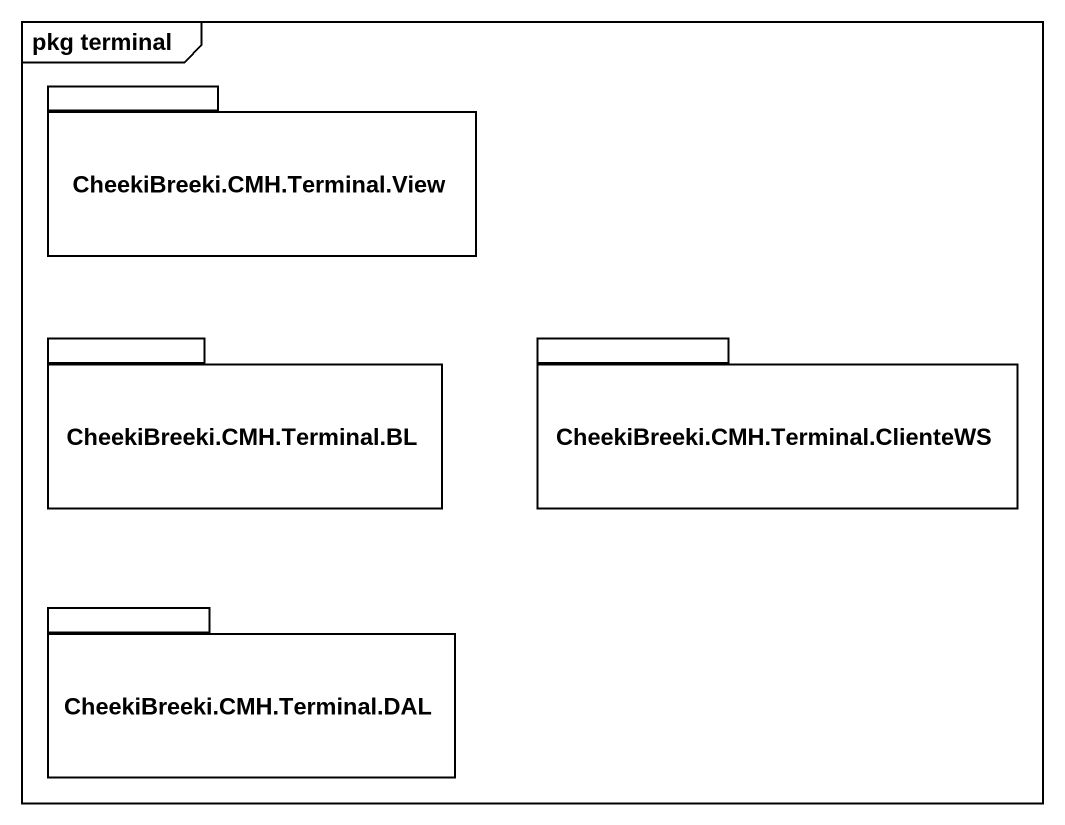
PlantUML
@startuml
mainframe pkg terminal
package "CheekiBreeki.CMH.Terminal.View" as CheekiBreeki_CMH_Terminal {
}
package "CheekiBreeki.CMH.Terminal.BL" as CheekiBreeki_CMH_Terminal_BL {
}
package "CheekiBreeki.CMH.Terminal.ClienteWS" as CheekiBreeki_CMH_Terminal_2 {
}
package "CheekiBreeki.CMH.Terminal.DAL" as CheekiBreeki_CMH_Terminal_3 {
}
@enduml
